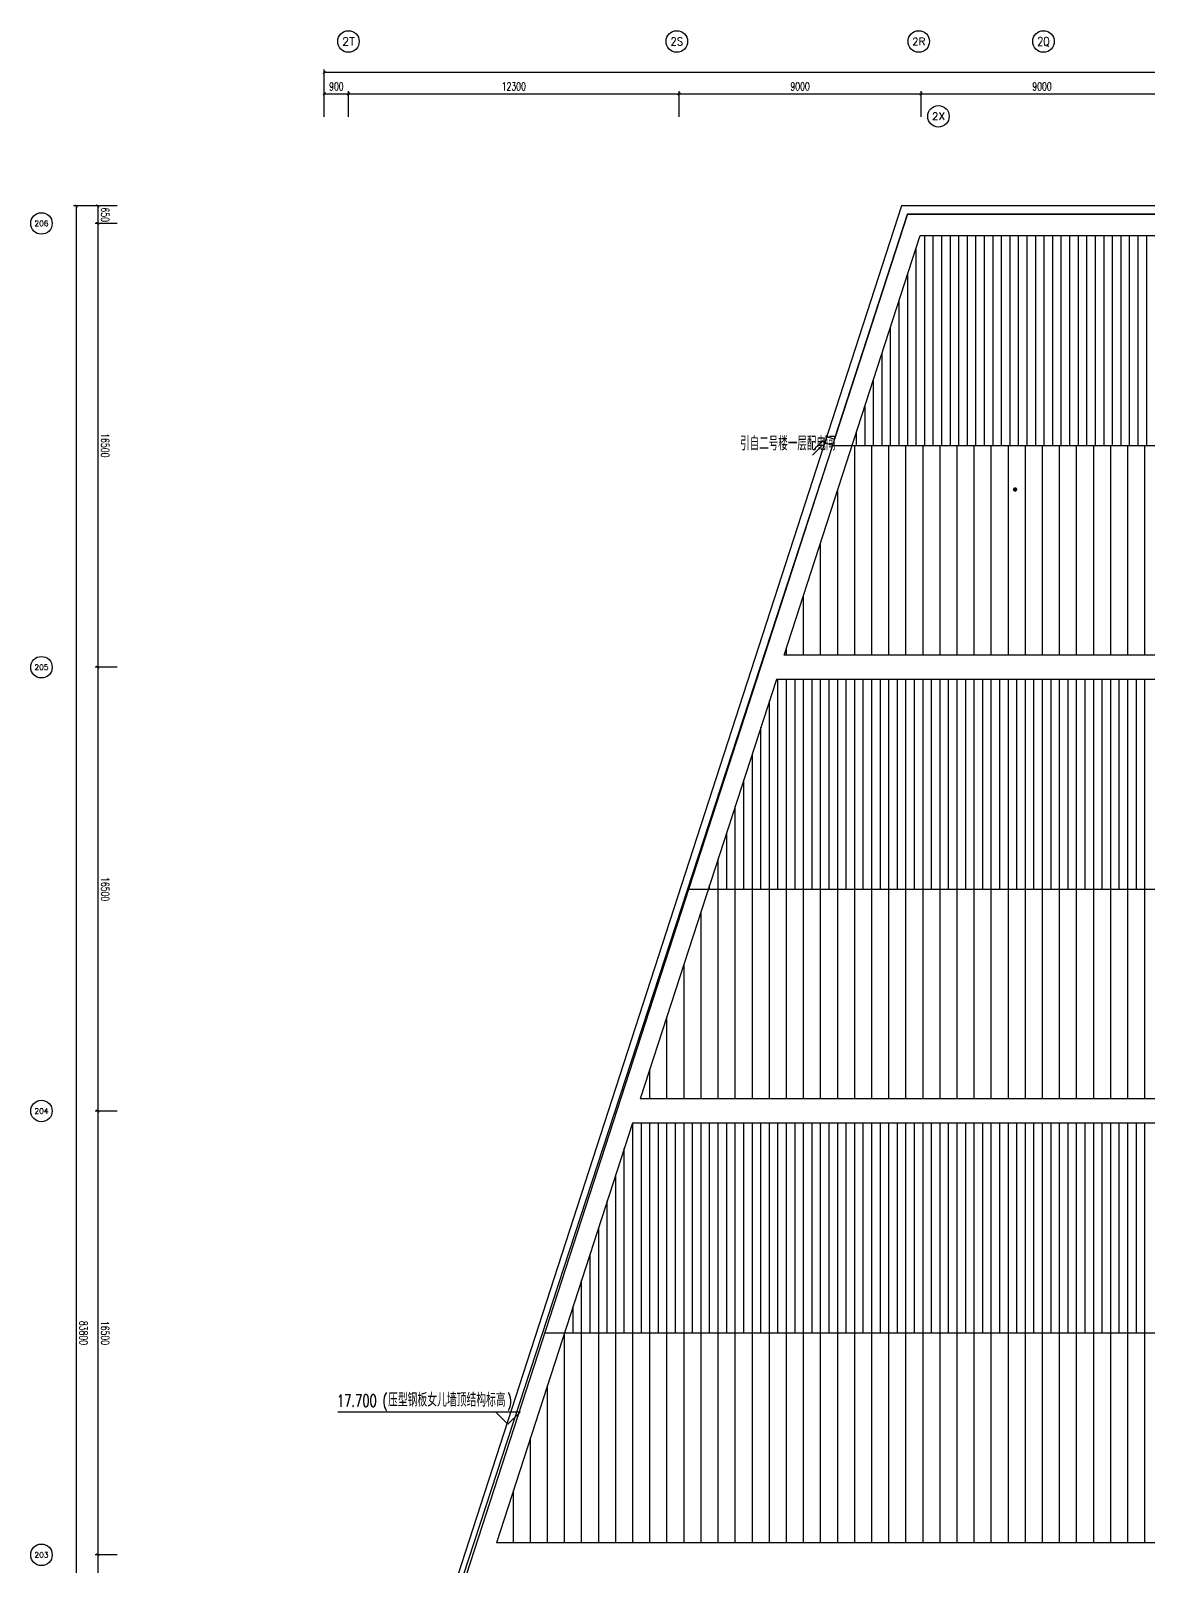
# Model space of a CAD drawing. Extents: x -474411 to 577939, y 0 to 1014176.
# Drawn here: x 203025 to 244600, y 672646 to 729736 of the extents above; entities that cross this region are included whole.
import ezdxf
from ezdxf.enums import TextEntityAlignment as Align

# ---------------------------------------------------------------- set-up
doc = ezdxf.new("R2010")
doc.units = 0
doc.header["$LTSCALE"] = 1000
doc.header["$MEASUREMENT"] = 0
doc.layers.get('Defpoints').update_dxf_attribs({"color": 210})
doc.layers.add('.灯具', color=3, linetype='Continuous', lineweight=25)
for name, color, linetype in [('A-AXIS-D', 1, 'Continuous'), ('A-AXIS-SYMB', 3, 'Continuous'), ('A-HATCH-2', 251, 'Continuous'), ('A-LIN-V', 9, 'Continuous'), ('A-SFCE', 30, 'Continuous'), ('LWIRE', 4, 'Continuous'), ('PUB_TEXT', 7, 'Continuous'), ('照明-灯具', 3, 'Continuous')]:
    doc.layers.add(name, color=color, linetype=linetype)
doc.styles.add('_TCH_AXIS', font='COMPLEX', dxfattribs={"bigfont": 'GBCBIG'})
doc.styles.add('_TCH_DIM', font='SIMPLEX', dxfattribs={"bigfont": 'GBCBIG'})
doc.styles.add('_TCH_DIM_T3', font='SIMPLEX', dxfattribs={"width": 0.705882, "bigfont": 'GBCBIG'})
doc.styles.add('_TEL_DIM', font='SIMPLEX', dxfattribs={"width": 0.8, "height": 3.5, "bigfont": 'HZTXT'})
doc.styles.get("Standard").update_dxf_attribs({"font": 'gbenor.shx', "bigfont": 'gbcbig.shx'})
doc.dimstyles.new('_TCH_ARCH&&100', dxfattribs={"dimtxt": 297.5, "dimasz": 100, "dimexe": 100, "dimexo": 100, "dimgap": 126.25, "dimtad": 1, "dimdec": 0, "dimzin": 0, "dimdsep": 46, "dimtxsty": '_TCH_DIM_T3', "dimblk": 'ARCHTICK', "dimcen": 0.09, "dimclrt": 7, "dimazin": 2, "dimtfac": 1, "dimtdec": 0, "dimtix": 1, "dimtmove": 2, "dimatfit": 3, "dimfxl": 0, "dimtolj": 1, "dimtzin": 0, "dimarcsym": 0})

# ---------------------------------------------------------------- blocks, each defined once
blk = doc.blocks.new('_ArchTick')
at = {"color": 0, "linetype": 'ByBlock', "const_width": 0.4}
blk.add_lwpolyline([(-0.5, -0.5), (0.5, 0.5)], dxfattribs=at)
blk = doc.blocks.new('*D738')
at = {"layer": 'A-AXIS-D', "color": 0, "lineweight": -2}
for p, q in [((206240, 673070), (205417, 673070)), ((205517, 673070), (205517, 656570)), ((206240, 656570), (205417, 656570))]:
    blk.add_line(p, q, dxfattribs=at)
at = {"layer": 'Defpoints', "color": 0}
for p in [(206340, 673070), (205517, 656570), (206340, 656570)]:
    blk.add_point(p, dxfattribs=at)
at = {"layer": 'A-AXIS-D', "color": 0, "lineweight": -2, "xscale": 100, "yscale": 100, "zscale": 100}
for p, rotation in [((205517, 673070), 90), ((205517, 656570), 270)]:
    blk.add_blockref('_ArchTick', p, dxfattribs=dict(at, rotation=rotation))
at = {"layer": 'A-AXIS-D', "color": 7, "insert": (205792, 664820), "char_height": 297.5, "attachment_point": 5, "rotation": 270, "style": '_TCH_DIM_T3'}
blk.add_mtext('\\A1;16500', dxfattribs=at)
blk = doc.blocks.new('*D739')
at = {"layer": 'A-AXIS-D', "color": 0, "lineweight": -2}
for p, q in [((206240, 689570), (205417, 689570)), ((205517, 689570), (205517, 673070)), ((206240, 673070), (205417, 673070))]:
    blk.add_line(p, q, dxfattribs=at)
at = {"layer": 'Defpoints', "color": 0}
for p in [(206340, 689570), (205517, 673070), (206340, 673070)]:
    blk.add_point(p, dxfattribs=at)
at = {"layer": 'A-AXIS-D', "color": 0, "lineweight": -2, "xscale": 100, "yscale": 100, "zscale": 100}
for p, rotation in [((205517, 689570), 90), ((205517, 673070), 270)]:
    blk.add_blockref('_ArchTick', p, dxfattribs=dict(at, rotation=rotation))
at = {"layer": 'A-AXIS-D', "color": 7, "insert": (205792, 681320), "char_height": 297.5, "attachment_point": 5, "rotation": 270, "style": '_TCH_DIM_T3'}
blk.add_mtext('\\A1;16500', dxfattribs=at)
blk = doc.blocks.new('*D740')
at = {"layer": 'A-AXIS-D', "color": 0, "lineweight": -2}
for p, q in [((206240, 706070), (205417, 706070)), ((205517, 706070), (205517, 689570)), ((206240, 689570), (205417, 689570))]:
    blk.add_line(p, q, dxfattribs=at)
at = {"layer": 'Defpoints', "color": 0}
for p in [(206340, 706070), (205517, 689570), (206340, 689570)]:
    blk.add_point(p, dxfattribs=at)
at = {"layer": 'A-AXIS-D', "color": 0, "lineweight": -2, "xscale": 100, "yscale": 100, "zscale": 100}
for p, rotation in [((205517, 706070), 90), ((205517, 689570), 270)]:
    blk.add_blockref('_ArchTick', p, dxfattribs=dict(at, rotation=rotation))
at = {"layer": 'A-AXIS-D', "color": 7, "insert": (205792, 697820), "char_height": 297.5, "attachment_point": 5, "rotation": 270, "style": '_TCH_DIM_T3'}
blk.add_mtext('\\A1;16500', dxfattribs=at)
blk = doc.blocks.new('*D741')
at = {"layer": 'A-AXIS-D', "color": 0, "lineweight": -2}
for p, q in [((206240, 722570), (205417, 722570)), ((205517, 722570), (205517, 706070)), ((206240, 706070), (205417, 706070))]:
    blk.add_line(p, q, dxfattribs=at)
at = {"layer": 'Defpoints', "color": 0}
for p in [(206340, 722570), (205517, 706070), (206340, 706070)]:
    blk.add_point(p, dxfattribs=at)
at = {"layer": 'A-AXIS-D', "color": 0, "lineweight": -2, "xscale": 100, "yscale": 100, "zscale": 100}
for p, rotation in [((205517, 722570), 90), ((205517, 706070), 270)]:
    blk.add_blockref('_ArchTick', p, dxfattribs=dict(at, rotation=rotation))
at = {"layer": 'A-AXIS-D', "color": 7, "insert": (205792, 714320), "char_height": 297.5, "attachment_point": 5, "rotation": 270, "style": '_TCH_DIM_T3'}
blk.add_mtext('\\A1;16500', dxfattribs=at)
blk = doc.blocks.new('*D742')
at = {"layer": 'A-AXIS-D', "color": 0, "lineweight": -2}
for p, q in [((206240, 723220), (205417, 723220)), ((205517, 723220), (205517, 722570)), ((206240, 722570), (205417, 722570))]:
    blk.add_line(p, q, dxfattribs=at)
at = {"layer": 'Defpoints', "color": 0}
for p in [(206340, 723220), (205517, 722570), (206340, 722570)]:
    blk.add_point(p, dxfattribs=at)
at = {"layer": 'A-AXIS-D', "color": 0, "lineweight": -2, "xscale": 100, "yscale": 100, "zscale": 100}
for p, rotation in [((205517, 723220), 90), ((205517, 722570), 270)]:
    blk.add_blockref('_ArchTick', p, dxfattribs=dict(at, rotation=rotation))
at = {"layer": 'A-AXIS-D', "color": 7, "insert": (205792, 722895), "char_height": 297.5, "attachment_point": 5, "rotation": 270, "style": '_TCH_DIM_T3'}
blk.add_mtext('\\A1;650', dxfattribs=at)
blk = doc.blocks.new('*D898')
at = {"layer": 'A-AXIS-D', "color": 0, "lineweight": -2}
for p, q in [((213946, 726530), (213946, 727490)), ((213946, 727390), (214846, 727390)), ((214846, 726530), (214846, 727490))]:
    blk.add_line(p, q, dxfattribs=at)
at = {"layer": 'Defpoints', "color": 0}
for p in [(214846, 727390), (213946, 726430), (214846, 726430)]:
    blk.add_point(p, dxfattribs=at)
at = {"layer": 'A-AXIS-D', "color": 0, "lineweight": -2, "xscale": 100, "yscale": 100, "zscale": 100, "rotation": 180}
blk.add_blockref('_ArchTick', (213946, 727390), dxfattribs=at)
at = {"layer": 'A-AXIS-D', "color": 0, "lineweight": -2, "xscale": 100, "yscale": 100, "zscale": 100}
blk.add_blockref('_ArchTick', (214846, 727390), dxfattribs=at)
at = {"layer": 'A-AXIS-D', "color": 7, "insert": (214396, 727665), "char_height": 297.5, "attachment_point": 5, "style": '_TCH_DIM_T3'}
blk.add_mtext('\\A1;900', dxfattribs=at)
blk = doc.blocks.new('*D899')
at = {"layer": 'A-AXIS-D', "color": 0, "lineweight": -2}
for p, q in [((214846, 726530), (214846, 727490)), ((214846, 727390), (227146, 727390)), ((227146, 726530), (227146, 727490))]:
    blk.add_line(p, q, dxfattribs=at)
at = {"layer": 'Defpoints', "color": 0}
for p in [(227146, 727390), (214846, 726430), (227146, 726430)]:
    blk.add_point(p, dxfattribs=at)
at = {"layer": 'A-AXIS-D', "color": 0, "lineweight": -2, "xscale": 100, "yscale": 100, "zscale": 100, "rotation": 180}
blk.add_blockref('_ArchTick', (214846, 727390), dxfattribs=at)
at = {"layer": 'A-AXIS-D', "color": 0, "lineweight": -2, "xscale": 100, "yscale": 100, "zscale": 100}
blk.add_blockref('_ArchTick', (227146, 727390), dxfattribs=at)
at = {"layer": 'A-AXIS-D', "color": 7, "insert": (220996, 727665), "char_height": 297.5, "attachment_point": 5, "style": '_TCH_DIM_T3'}
blk.add_mtext('\\A1;12300', dxfattribs=at)
blk = doc.blocks.new('*D900')
at = {"layer": 'A-AXIS-D', "color": 0, "lineweight": -2}
for p, q in [((227146, 726530), (227146, 727490)), ((227146, 727390), (236146, 727390)), ((236146, 726530), (236146, 727490))]:
    blk.add_line(p, q, dxfattribs=at)
at = {"layer": 'Defpoints', "color": 0}
for p in [(236146, 727390), (227146, 726430), (236146, 726430)]:
    blk.add_point(p, dxfattribs=at)
at = {"layer": 'A-AXIS-D', "color": 0, "lineweight": -2, "xscale": 100, "yscale": 100, "zscale": 100, "rotation": 180}
blk.add_blockref('_ArchTick', (227146, 727390), dxfattribs=at)
at = {"layer": 'A-AXIS-D', "color": 0, "lineweight": -2, "xscale": 100, "yscale": 100, "zscale": 100}
blk.add_blockref('_ArchTick', (236146, 727390), dxfattribs=at)
at = {"layer": 'A-AXIS-D', "color": 7, "insert": (231646, 727665), "char_height": 297.5, "attachment_point": 5, "style": '_TCH_DIM_T3'}
blk.add_mtext('\\A1;9000', dxfattribs=at)
blk = doc.blocks.new('*D901')
at = {"layer": 'A-AXIS-D', "color": 0, "lineweight": -2}
for p, q in [((236146, 726530), (236146, 727490)), ((236146, 727390), (245146, 727390)), ((245146, 726530), (245146, 727490))]:
    blk.add_line(p, q, dxfattribs=at)
at = {"layer": 'Defpoints', "color": 0}
for p in [(245146, 727390), (236146, 726430), (245146, 726430)]:
    blk.add_point(p, dxfattribs=at)
at = {"layer": 'A-AXIS-D', "color": 0, "lineweight": -2, "xscale": 100, "yscale": 100, "zscale": 100, "rotation": 180}
blk.add_blockref('_ArchTick', (236146, 727390), dxfattribs=at)
at = {"layer": 'A-AXIS-D', "color": 0, "lineweight": -2, "xscale": 100, "yscale": 100, "zscale": 100}
blk.add_blockref('_ArchTick', (245146, 727390), dxfattribs=at)
at = {"layer": 'A-AXIS-D', "color": 7, "insert": (240646, 727665), "char_height": 297.5, "attachment_point": 5, "style": '_TCH_DIM_T3'}
blk.add_mtext('\\A1;9000', dxfattribs=at)
blk = doc.blocks.new('*D940')
at = {"layer": 'A-AXIS-D', "color": 0, "lineweight": -2}
for p, q in [((213946, 726630), (213946, 728290)), ((213946, 728190), (371946, 728190)), ((371946, 726630), (371946, 728290))]:
    blk.add_line(p, q, dxfattribs=at)
at = {"layer": 'Defpoints', "color": 0}
for p in [(371946, 728190), (213946, 726530), (371946, 726530)]:
    blk.add_point(p, dxfattribs=at)
at = {"layer": 'A-AXIS-D', "color": 0, "lineweight": -2, "xscale": 100, "yscale": 100, "zscale": 100, "rotation": 180}
blk.add_blockref('_ArchTick', (213946, 728190), dxfattribs=at)
at = {"layer": 'A-AXIS-D', "color": 0, "lineweight": -2, "xscale": 100, "yscale": 100, "zscale": 100}
blk.add_blockref('_ArchTick', (371946, 728190), dxfattribs=at)
at = {"layer": 'A-AXIS-D', "color": 7, "insert": (292946, 728465), "char_height": 297.5, "attachment_point": 5, "style": '_TCH_DIM_T3'}
blk.add_mtext('\\A1;158000', dxfattribs=at)
blk = doc.blocks.new('*D943')
at = {"layer": 'A-AXIS-D', "color": 0, "lineweight": -2}
for p, q in [((206140, 723220), (204617, 723220)), ((204717, 723220), (204717, 639420)), ((206140, 639420), (204617, 639420))]:
    blk.add_line(p, q, dxfattribs=at)
at = {"layer": 'Defpoints', "color": 0}
for p in [(206240, 723220), (204717, 639420), (206240, 639420)]:
    blk.add_point(p, dxfattribs=at)
at = {"layer": 'A-AXIS-D', "color": 0, "lineweight": -2, "xscale": 100, "yscale": 100, "zscale": 100}
for p, rotation in [((204717, 723220), 90), ((204717, 639420), 270)]:
    blk.add_blockref('_ArchTick', p, dxfattribs=dict(at, rotation=rotation))
at = {"layer": 'A-AXIS-D', "color": 7, "insert": (204992, 681320), "char_height": 297.5, "attachment_point": 5, "rotation": 270, "style": '_TCH_DIM_T3'}
blk.add_mtext('\\A1;83800', dxfattribs=at)
blk = doc.blocks.new('$TelecSys$00000081')
for p, q in [((0.1, 0.1), (0.1, 0.1)), ((-1.15, -1.15), (-0.55, -0.55)), ((-0.1, -0.1), (-0.1, -0.1))]:
    blk.add_line(p, q)
at = {"const_width": 0.142}
blk.add_lwpolyline([(0.07, 0, 1), (-0.07, 0, 1)], format="xyb", close=True, dxfattribs=at)
blk.add_solid([(-0.62, -0.48), (-0.48, -0.62), (-0.1, -0.1)])
at = {"width": 0.8, "flags": 9}
blk.add_attdef('A', (0, 0), '', height=0.00002, rotation=180, dxfattribs=at)

msp = doc.modelspace()

# ---------------------------------------------------------------- linework, layer by layer
at = {"layer": 'A-AXIS-D', "color": 8}
for centre in [(214845.8, 729336.1), (227060.9, 729336.1), (236060.9, 729336.1), (240700.9, 729336.1), (236793.4, 726554), (203424.6, 722571.1), (203424.6, 706071.1), (203424.6, 689571.1), (203424.6, 673071.1)]:
    msp.add_circle(centre, 400, dxfattribs=at)
at = {"layer": 'A-AXIS-SYMB', "color": 8}
for p, q in [((221230, 678380), (214450, 678380)), ((220780, 677930), (220330, 678380)), ((220780, 677930), (221230, 678380))]:
    msp.add_line(p, q, dxfattribs=at)
at = {"layer": 'A-AXIS-SYMB', "color": 8, "const_width": 80}
msp.add_lwpolyline([(239677.9, 712656, 1), (239613.9, 712704, 1)], format="xyb", close=True, dxfattribs=at)
at = {"layer": 'A-HATCH-2', "color": 8, "linetype": 'Continuous'}
for p, q in [((235967.4, 714320), (235967.4, 721663.8)), ((236284.9, 714320), (236284.9, 722120)), ((236602.4, 714320), (236602.4, 722120)), ((236919.9, 714320), (236919.9, 722120)), ((237237.4, 714320), (237237.4, 722120)), ((237554.9, 714320), (237554.9, 722120)), ((237872.4, 714320), (237872.4, 722120)), ((238189.9, 714320), (238189.9, 722120)), ((238507.4, 714320), (238507.4, 722120)), ((238824.9, 714320), (238824.9, 722120)), ((239142.4, 714320), (239142.4, 722120)), ((239459.9, 714320), (239459.9, 722120)), ((239777.4, 714320), (239777.4, 722120)), ((240094.9, 714320), (240094.9, 722120)), ((240412.4, 714320), (240412.4, 722120)), ((240729.9, 714320), (240729.9, 722120)), ((241047.4, 714320), (241047.4, 722120)), ((241364.9, 714320), (241364.9, 722120)), ((241682.4, 714320), (241682.4, 722120)), ((241999.9, 714320), (241999.9, 722120)), ((242317.4, 714320), (242317.4, 722120)), ((242634.9, 714320), (242634.9, 722120)), ((242952.4, 714320), (242952.4, 722120)), ((243269.9, 714320), (243269.9, 722120)), ((243587.4, 714320), (243587.4, 722120)), ((243904.9, 714320), (243904.9, 722120)), ((244222.4, 714320), (244222.4, 722120)), ((244539.9, 714320), (244539.9, 722120)), ((235649.9, 714320), (235649.9, 720685)), ((235332.4, 714320), (235332.4, 719706.3)), ((235014.9, 714320), (235014.9, 718727.5)), ((234697.4, 714320), (234697.4, 717748.7)), ((234379.9, 714320), (234379.9, 716769.9)), ((234062.4, 714320), (234062.4, 715791.2)), ((233744.9, 714320), (233744.9, 714812.4)), ((233680, 706520), (233680, 714320)), ((234315, 706520), (234315, 714320)), ((234950, 706520), (234950, 714320)), ((235585, 706520), (235585, 714320)), ((236220, 706520), (236220, 714320)), ((236855, 706520), (236855, 714320)), ((237490, 706520), (237490, 714320)), ((238125, 706520), (238125, 714320)), ((238760, 706520), (238760, 714320)), ((239395, 706520), (239395, 714320)), ((240030, 706520), (240030, 714320)), ((240665, 706520), (240665, 714320)), ((241300, 706520), (241300, 714320)), ((241935, 706520), (241935, 714320)), ((242570, 706520), (242570, 714320)), ((243205, 706520), (243205, 714320)), ((243840, 706520), (243840, 714320)), ((244475, 706520), (244475, 714320)), ((233045, 706520), (233045, 712654.8)), ((232410, 706520), (232410, 710697.2)), ((231775, 706520), (231775, 708739.6)), ((231140, 706520), (231140, 706782.1)), ((230822.5, 697820), (230822.5, 705620)), ((231140, 697820), (231140, 705620)), ((231457.5, 697820), (231457.5, 705620)), ((231775, 697820), (231775, 705620)), ((232092.5, 697820), (232092.5, 705620)), ((232410, 697820), (232410, 705620)), ((232727.5, 697820), (232727.5, 705620)), ((233045, 697820), (233045, 705620)), ((233362.5, 697820), (233362.5, 705620)), ((233680, 697820), (233680, 705620)), ((233997.5, 697820), (233997.5, 705620)), ((234315, 697820), (234315, 705620)), ((234632.5, 697820), (234632.5, 705620)), ((234950, 697820), (234950, 705620)), ((235267.5, 697820), (235267.5, 705620)), ((235585, 697820), (235585, 705620)), ((235902.5, 697820), (235902.5, 705620)), ((236220, 697820), (236220, 705620)), ((236537.5, 697820), (236537.5, 705620)), ((236855, 697820), (236855, 705620)), ((237172.5, 697820), (237172.5, 705620)), ((237490, 697820), (237490, 705620)), ((237807.5, 697820), (237807.5, 705620)), ((238125, 697820), (238125, 705620)), ((238442.5, 697820), (238442.5, 705620)), ((238760, 697820), (238760, 705620)), ((239077.5, 697820), (239077.5, 705620)), ((239395, 697820), (239395, 705620)), ((239712.5, 697820), (239712.5, 705620)), ((240030, 697820), (240030, 705620)), ((240347.5, 697820), (240347.5, 705620)), ((240665, 697820), (240665, 705620)), ((240982.5, 697820), (240982.5, 705620)), ((241300, 697820), (241300, 705620)), ((241617.5, 697820), (241617.5, 705620)), ((241935, 697820), (241935, 705620)), ((242252.5, 697820), (242252.5, 705620)), ((242570, 697820), (242570, 705620)), ((242887.5, 697820), (242887.5, 705620)), ((243205, 697820), (243205, 705620)), ((243522.5, 697820), (243522.5, 705620)), ((243840, 697820), (243840, 705620)), ((244157.5, 697820), (244157.5, 705620)), ((244475, 697820), (244475, 705620)), ((230505, 697820), (230505, 704824.5)), ((230187.5, 697820), (230187.5, 703845.8)), ((229870, 697820), (229870, 702867)), ((229552.5, 697820), (229552.5, 701888.2)), ((229235, 697820), (229235, 700909.4)), ((228917.5, 697820), (228917.5, 699930.7)), ((228600, 697820), (228600, 698951.9)), ((228282.5, 697820), (228282.5, 697973.1)), ((228600, 690020), (228600, 697820)), ((229235, 690020), (229235, 697820)), ((229870, 690020), (229870, 697820)), ((230505, 690020), (230505, 697820)), ((231140, 690020), (231140, 697820)), ((231775, 690020), (231775, 697820)), ((232410, 690020), (232410, 697820)), ((233045, 690020), (233045, 697820)), ((233680, 690020), (233680, 697820)), ((234315, 690020), (234315, 697820)), ((234950, 690020), (234950, 697820)), ((235585, 690020), (235585, 697820)), ((236220, 690020), (236220, 697820)), ((236855, 690020), (236855, 697820)), ((237490, 690020), (237490, 697820)), ((238125, 690020), (238125, 697820)), ((238760, 690020), (238760, 697820)), ((239395, 690020), (239395, 697820)), ((240030, 690020), (240030, 697820)), ((240665, 690020), (240665, 697820)), ((241300, 690020), (241300, 697820)), ((241935, 690020), (241935, 697820)), ((242570, 690020), (242570, 697820)), ((243205, 690020), (243205, 697820)), ((243840, 690020), (243840, 697820)), ((244475, 690020), (244475, 697820)), ((227965, 690020), (227965, 696994.3)), ((227330, 690020), (227330, 695036.8)), ((226695, 690020), (226695, 693079.2)), ((226060, 690020), (226060, 691121.7)), ((225425, 681320), (225425, 689120)), ((225742.5, 681320), (225742.5, 689120)), ((226060, 681320), (226060, 689120)), ((226377.5, 681320), (226377.5, 689120)), ((226695, 681320), (226695, 689120)), ((227012.5, 681320), (227012.5, 689120)), ((227330, 681320), (227330, 689120)), ((227647.5, 681320), (227647.5, 689120)), ((227965, 681320), (227965, 689120)), ((228282.5, 681320), (228282.5, 689120)), ((228600, 681320), (228600, 689120)), ((228917.5, 681320), (228917.5, 689120)), ((229235, 681320), (229235, 689120)), ((229552.5, 681320), (229552.5, 689120)), ((229870, 681320), (229870, 689120)), ((230187.5, 681320), (230187.5, 689120)), ((230505, 681320), (230505, 689120)), ((230822.5, 681320), (230822.5, 689120)), ((231140, 681320), (231140, 689120)), ((231457.5, 681320), (231457.5, 689120)), ((231775, 681320), (231775, 689120)), ((232092.5, 681320), (232092.5, 689120)), ((232410, 681320), (232410, 689120)), ((232727.5, 681320), (232727.5, 689120)), ((233045, 681320), (233045, 689120)), ((233362.5, 681320), (233362.5, 689120)), ((233680, 681320), (233680, 689120)), ((233997.5, 681320), (233997.5, 689120)), ((234315, 681320), (234315, 689120)), ((234632.5, 681320), (234632.5, 689120)), ((234950, 681320), (234950, 689120)), ((235267.5, 681320), (235267.5, 689120)), ((235585, 681320), (235585, 689120)), ((235902.5, 681320), (235902.5, 689120)), ((236220, 681320), (236220, 689120)), ((236537.5, 681320), (236537.5, 689120)), ((236855, 681320), (236855, 689120)), ((237172.5, 681320), (237172.5, 689120)), ((237490, 681320), (237490, 689120)), ((237807.5, 681320), (237807.5, 689120)), ((238125, 681320), (238125, 689120)), ((238442.5, 681320), (238442.5, 689120)), ((238760, 681320), (238760, 689120)), ((239077.5, 681320), (239077.5, 689120)), ((239395, 681320), (239395, 689120)), ((239712.5, 681320), (239712.5, 689120)), ((240030, 681320), (240030, 689120)), ((240347.5, 681320), (240347.5, 689120)), ((240665, 681320), (240665, 689120)), ((240982.5, 681320), (240982.5, 689120)), ((241300, 681320), (241300, 689120)), ((241617.5, 681320), (241617.5, 689120)), ((241935, 681320), (241935, 689120)), ((242252.5, 681320), (242252.5, 689120)), ((242570, 681320), (242570, 689120)), ((242887.5, 681320), (242887.5, 689120)), ((243205, 681320), (243205, 689120)), ((243522.5, 681320), (243522.5, 689120)), ((243840, 681320), (243840, 689120)), ((244157.5, 681320), (244157.5, 689120)), ((244475, 681320), (244475, 689120)), ((225107.5, 681320), (225107.5, 688185.3)), ((224790, 681320), (224790, 687206.6)), ((224472.5, 681320), (224472.5, 686227.8)), ((224155, 681320), (224155, 685249)), ((223837.5, 681320), (223837.5, 684270.2)), ((223520, 681320), (223520, 683291.5)), ((223202.5, 681320), (223202.5, 682312.7)), ((222885, 681320), (222885, 681333.9)), ((222885, 673520), (222885, 681320)), ((223520, 673520), (223520, 681320)), ((224155, 673520), (224155, 681320)), ((224790, 673520), (224790, 681320)), ((225425, 673520), (225425, 681320)), ((226060, 673520), (226060, 681320)), ((226695, 673520), (226695, 681320)), ((227330, 673520), (227330, 681320)), ((227965, 673520), (227965, 681320)), ((228600, 673520), (228600, 681320)), ((229235, 673520), (229235, 681320)), ((229870, 673520), (229870, 681320)), ((230505, 673520), (230505, 681320)), ((231140, 673520), (231140, 681320)), ((231775, 673520), (231775, 681320)), ((232410, 673520), (232410, 681320)), ((233045, 673520), (233045, 681320)), ((233680, 673520), (233680, 681320)), ((234315, 673520), (234315, 681320)), ((234315, 681320), (234315, 681320)), ((234950, 673520), (234950, 681320)), ((234950, 681320), (234950, 681320)), ((235585, 673520), (235585, 681320)), ((235585, 681320), (235585, 681320)), ((236220, 673520), (236220, 681320)), ((236220, 681320), (236220, 681320)), ((236855, 673520), (236855, 681320)), ((236855, 681320), (236855, 681320)), ((237490, 673520), (237490, 681320)), ((237490, 681320), (237490, 681320)), ((238125, 673520), (238125, 681320)), ((238760, 673520), (238760, 681320)), ((239395, 673520), (239395, 681320)), ((240030, 673520), (240030, 681320)), ((240665, 673520), (240665, 681320)), ((241300, 673520), (241300, 681320)), ((241935, 673520), (241935, 681320)), ((242570, 673520), (242570, 681320)), ((243205, 673520), (243205, 681320)), ((243840, 673520), (243840, 681320)), ((244475, 673520), (244475, 681320)), ((222250, 673520), (222250, 679376.4)), ((221615, 673520), (221615, 677418.8)), ((220980, 673520), (220980, 675461.3))]:
    msp.add_line(p, q, dxfattribs=at)
at = {"layer": 'A-LIN-V', "color": 8}
for p, q in [((231055, 706520), (236115.4, 722120)), ((236115.4, 722120), (371645.8, 722120)), ((371645.8, 706520), (231055, 706520)), ((230763, 705620), (225702.6, 690020)), ((371645.8, 705620), (230763, 705620)), ((371645.8, 690020), (225702.6, 690020)), ((225410.7, 689120), (220350.3, 673520)), ((371645.8, 689120), (225410.7, 689120)), ((371645.8, 673520), (220350.3, 673520))]:
    msp.add_line(p, q, dxfattribs=at)
at = {"layer": 'A-SFCE', "color": 8}
for p, q in [((235420.9, 723220), (213945.8, 657017.5)), ((235639, 722920), (214245.8, 656970)), ((371945.8, 723220), (235420.9, 723220)), ((371645.8, 722920), (235639, 722920)), ((232849.3, 714320), (371645.8, 714320)), ((227495, 697820), (371645.8, 697820)), ((222141.3, 681320), (371645.8, 681320))]:
    msp.add_line(p, q, dxfattribs=at)
at = {"layer": '照明-灯具', "color": 6, "ltscale": 500}
for points in [[(232639.2, 714644.8), (232924.6, 714552.2), (235639, 722920), (371645.8, 722920), (371645.8, 676086)], [(232849.3, 714320), (214098.3, 656991.1), (214098.3, 656070)], [(232849.3, 714320), (232563.9, 714412.6)]]:
    msp.add_lwpolyline(points, dxfattribs=at)

# ---------------------------------------------------------------- block references
at = {"layer": 'LWIRE', "color": 6, "ltscale": 500, "xscale": 400, "yscale": 400, "zscale": 400}
for p in [(232563.9, 714412.6), (232639.2, 714644.8)]:
    msp.add_blockref('$TelecSys$00000081', p, dxfattribs=at)

# ---------------------------------------------------------------- texts
at = {"layer": '.灯具', "color": 7, "linetype": 'ByBlock', "style": '_TEL_DIM', "width": 0.5}
msp.add_text('引自二号楼一层配电间', height=525, rotation=0.00525, dxfattribs=at).set_placement((229416.7, 714130.8))
at = {"layer": 'PUB_TEXT', "color": 8, "style": '_TCH_AXIS'}
for s, height, p, p2 in [('2T', 288.12, (214605.7, 729192.1), (215085.9, 729192.1)), ('2S', 294.28, (226822.7, 729189), (227299.1, 729189)), ('2R', 270.86, (235815.8, 729200.7), (236306, 729200.7)), ('2X', 270.86, (236548.4, 726418.6), (237038.5, 726418.6)), ('206', 202.97, (203163.7, 722469.6), (203685.6, 722469.6)), ('205', 202.97, (203163.7, 705969.6), (203685.6, 705969.6)), ('204', 196.63, (203162.5, 689472.8), (203686.8, 689472.8)), ('203', 202.97, (203163.7, 672969.6), (203685.6, 672969.6))]:
    msp.add_text(s, height=height, dxfattribs=at).set_placement(p, p2, align=Align.FIT)
at = {"layer": 'PUB_TEXT', "color": 8, "style": '_TCH_AXIS', "width": 0.807692}
msp.add_text('2Q', height=327.87, dxfattribs=at).set_placement((240473.9, 729172.2), (240927.9, 729172.2), align=Align.FIT)
at = {"layer": 'PUB_TEXT', "color": 8, "style": '_TCH_DIM', "width": 0.705882}
for s, height, p in [('17.700', 446.25, (214415, 678580)), ('(', 446.2, (216110, 678580)), (')', 446.2, (220743.4, 678580))]:
    msp.add_text(s, height=height, dxfattribs=at).set_placement(p)
at = {"layer": 'PUB_TEXT', "color": 8, "style": '_TCH_DIM'}
msp.add_text('压型钢板女儿墙顶结构标高', height=506.383, dxfattribs=at).set_placement((216320, 678580))

# ---------------------------------------------------------------- dimensions: what is measured, and where the dimension line sits
at = {"layer": 'A-AXIS-D', "color": 8}
for base, p1, p2, picture, middle in [((371945.8, 728190), (213945.8, 726530), (371945.8, 726530), '*D940', (292945.8, 728465)), ((214845.8, 727390), (213945.8, 726430), (214845.8, 726430), '*D898', (214395.8, 727665)), ((227145.8, 727390), (214845.8, 726430), (227145.8, 726430), '*D899', (220995.8, 727665)), ((236145.8, 727390), (227145.8, 726430), (236145.8, 726430), '*D900', (231645.8, 727665)), ((245145.8, 727390), (236145.8, 726430), (245145.8, 726430), '*D901', (240645.8, 727665))]:
    dim = msp.add_linear_dim(base=base, p1=p1, p2=p2, angle=0, dimstyle='_TCH_ARCH&&100', override={"dimgap": 0}, dxfattribs=at)
    dim.commit()
    dim.dimension.update_dxf_attribs({"geometry": picture, "text_midpoint": middle, "dimtype": 161})
for base, p1, p2, picture, middle in [((204717.4, 639420), (206239.6, 723220), (206239.6, 639420), '*D943', (204992.4, 681320)), ((205517.4, 722570), (206339.6, 723220), (206339.6, 722570), '*D742', (205792.4, 722895)), ((205517.4, 706070), (206339.6, 722570), (206339.6, 706070), '*D741', (205792.4, 714320)), ((205517.4, 689570), (206339.6, 706070), (206339.6, 689570), '*D740', (205792.4, 697820)), ((205517.4, 673070), (206339.6, 689570), (206339.6, 673070), '*D739', (205792.4, 681320)), ((205517.4, 656570), (206339.6, 673070), (206339.6, 656570), '*D738', (205792.4, 664820))]:
    dim = msp.add_linear_dim(base=base, p1=p1, p2=p2, angle=270, dimstyle='_TCH_ARCH&&100', override={"dimgap": 0}, dxfattribs=at)
    dim.commit()
    dim.dimension.update_dxf_attribs({"geometry": picture, "text_midpoint": middle, "dimtype": 161, "text_rotation": 270})

doc.saveas('drawing.dxf')
